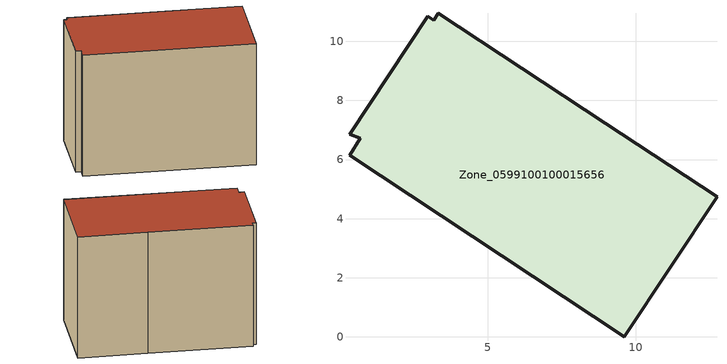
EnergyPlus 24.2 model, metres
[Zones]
Zone_0599100100015656
 floor ground (C_G): 8.98,7.23 12.75,4.75 9.62,0 0.32,6.15 0.67,6.72 0.33,6.86 2.96,10.85 3.17,10.72 3.32,10.96 z1.37
 wall outside (C_F): 0.32,6.15 9.62,0 12.75,4.75 8.98,7.23 3.32,10.96 3.17,10.72 2.96,10.85 0.33,6.86 0.67,6.72 0.32,6.15 z1.37:9.88
 roof outside (C_R): 12.75,4.75 8.98,7.23 3.32,10.96 3.17,10.72 2.96,10.85 0.33,6.86 0.67,6.72 0.32,6.15 9.62,0 z9.88
[BUILDING]
Pand.0599100100015656: North Axis=0; Terrain=City; Loads Convergence Tolerance Value=0.04; Temperature Convergence Tolerance Value=0.4; Solar Distribution=FullExterior; Maximum Number of Warmup Days=25; Minimum Number of Warmup Days=1
[Site:Location]
Rotterdam.The.Hague.AP_ZH_NLD Design_Conditions: Latitude=51.96; Longitude=4.45; Time Zone=1; Elevation=-4.5
[SITE:GROUNDTEMPERATURE:BUILDINGSURFACE]
18, 18, 18, 18, 18, 18, 18, 18, 18, 18, 18, 18
[MATERIAL] Thermal Absorptance=0.9; Solar Absorptance=0.7; Visible Absorptance=0.7
Name | Roughness | Thickness | Conductivity | Density | Specific Heat
G.TC.2015-2018 | MediumSmooth | 0.15 | 0.0428571 | 540 | 1210
F.TC.2015-2018 | Rough | 0.3 | 0.0666667 | 1920 | 840
R.TC.2015-2018 | MediumRough | 0.2 | 0.0333333 | 1500 | 1000
[CONSTRUCTION]
C_G: G.TC.2015-2018
C_F: F.TC.2015-2018
C_R: R.TC.2015-2018
[ZONE]
Zone_0599100100015656: Type=1; Multiplier=1; Ceiling Height=Autocalculate; Volume=Autocalculate; Floor Area=autocalculate; Part of Total Floor Area=Yes
[ZONEINFILTRATION:DESIGNFLOWRATE]
Infil_Zone_0599100100015656: Zone or ZoneList or Space or SpaceList=Zone_0599100100015656; Schedule=AlwaysOn; Design Flow Rate Calculation Method=Flow/Area; Flow Rate per Floor Area=0.0015; Constant Term Coefficient=1; Temperature Term Coefficient=0; Velocity Term Coefficient=0; Velocity Squared Term Coefficient=0
[HVACTEMPLATE:ZONE:IDEALLOADSAIRSYSTEM]
Zone_0599100100015656: Maximum Heating Supply Air Temperature=50; Minimum Cooling Supply Air Temperature=13; Maximum Heating Supply Air Humidity Ratio=0.0156; Minimum Cooling Supply Air Humidity Ratio=0.0077; Heating Limit=NoLimit; Cooling Limit=NoLimit; Dehumidification Control Type=ConstantSensibleHeatRatio; Cooling Sensible Heat Ratio=0.7; Dehumidification Setpoint=60; Humidification Control Type=None; Humidification Setpoint=30; Outdoor Air Method=None; Outdoor Air Flow Rate per Person=0.00944; Outdoor Air Flow Rate per Zone Floor Area=0; Outdoor Air Flow Rate per Zone=0; Demand Controlled Ventilation Type=None; Outdoor Air Economizer Type=NoEconomizer; Heat Recovery Type=None; Sensible Heat Recovery Effectiveness=0.7; Latent Heat Recovery Effectiveness=0.65
[ZONECONTROL:THERMOSTAT]
ThermostatControl_Zone_0599100100015656: Zone or ZoneList=Zone_0599100100015656; Control Type Schedule=DualSetpointControlType; Control 1=Thermostat_Zone_0599100100015656; Temperature Difference Between Cutout And Setpoint=0
[THERMOSTATSETPOINT:DUALSETPOINT]
Thermostat_Zone_0599100100015656: Heating Setpoint Temperature Schedule=HeatingSetpoint_Zone_0599100100015656; Cooling Setpoint Temperature Schedule=CoolingSetpoint_Zone_0599100100015656
[SCHEDULE:COMPACT]
HeatingSetpoint_Zone_0599100100015656: Through: 12/31, For: AllDays, Until: 24:00, 21
CoolingSetpoint_Zone_0599100100015656: Through: 12/31, For: AllDays, Until: 24:00, 24
DualSetpointControlType: Through: 12/31, For: AllDays, Until: 24:00, 4
AlwaysOn: Through: 12/31, For: AllDays, Until: 24:00, 1
